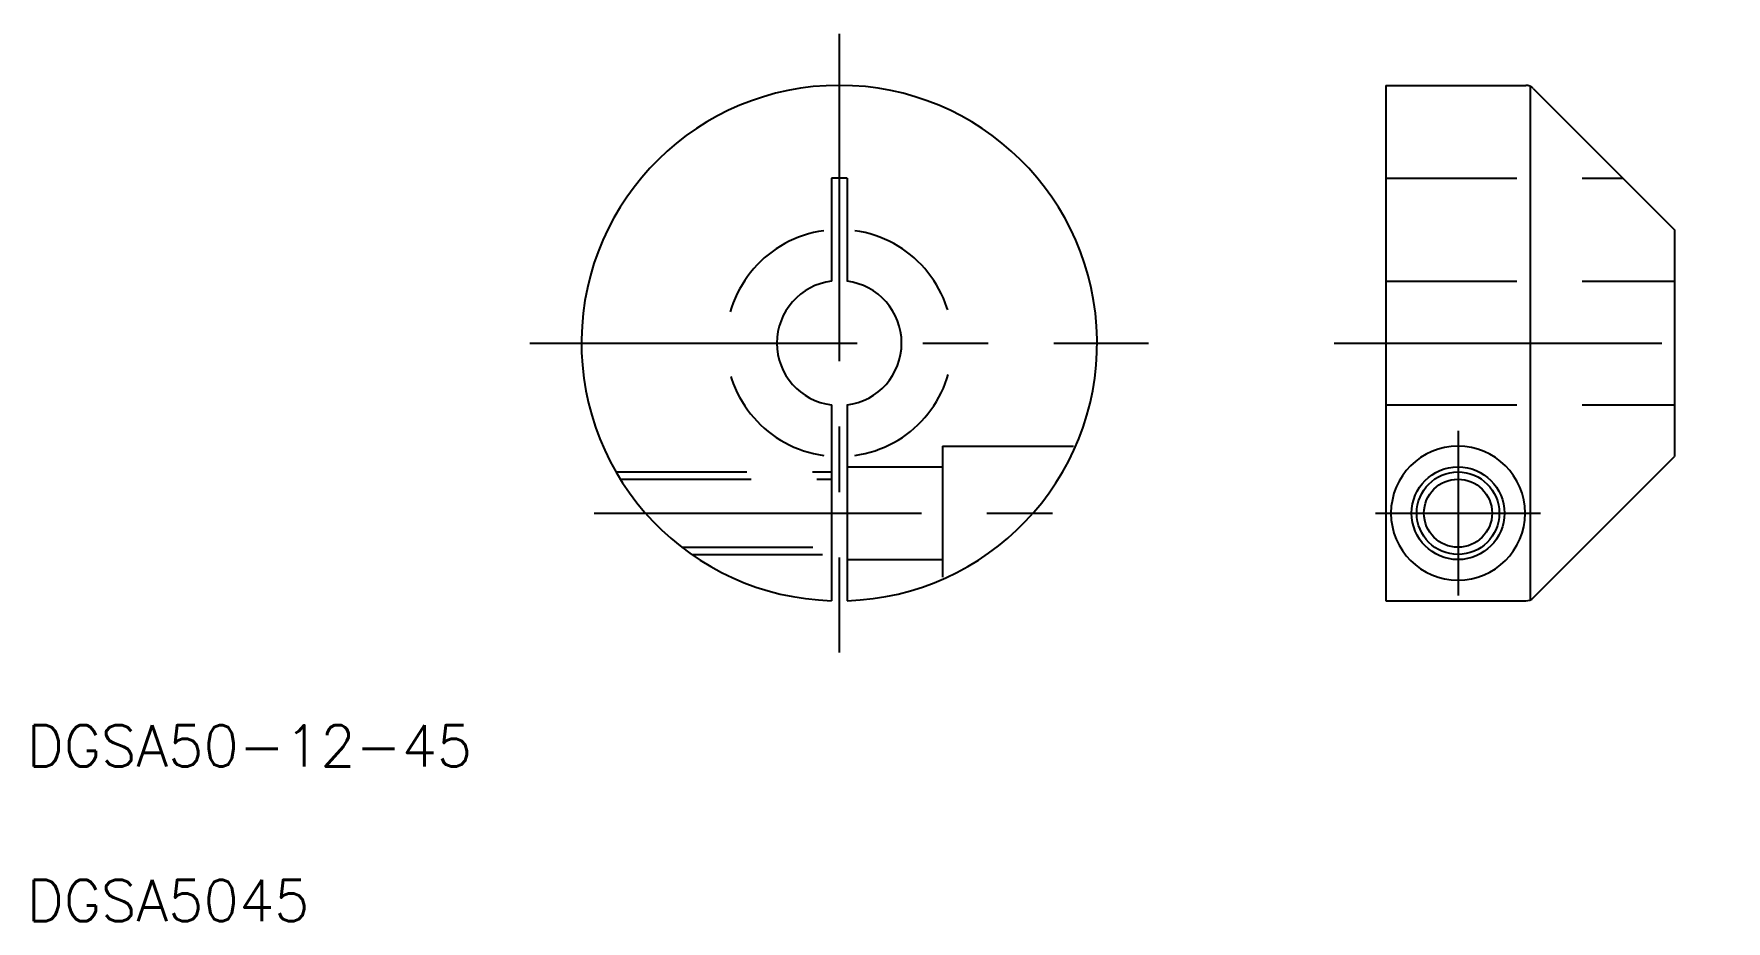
# Model space of a CAD drawing. Extents: x 13 to 177, y 51 to 137.
import ezdxf

# ---------------------------------------------------------------- set-up
doc = ezdxf.new("R2010")
doc.units = 0
doc.linetypes.add('CENTER', pattern=[50.8, 31.75, -6.35, 6.35, -6.35])
doc.linetypes.add('DASHED', pattern=[19.05, 12.7, -6.35])
doc.layers.get('0').update_dxf_attribs({"linetype": 'CONTINUOUS'})
doc.layers.add('CENTER', color=1, linetype='CENTER')
doc.styles.get("Standard").update_dxf_attribs({"font": 'txt.shx'})

msp = doc.modelspace()

# ---------------------------------------------------------------- linework, layer by layer
at = {"color": 7, "linetype": 'CONTINUOUS'}
for p, q in [((144.02, 132.26), (157.61, 132.26)), ((144.02, 132.26), (144.02, 82.26)), ((158.02, 132.17), (158.02, 82.35)), ((158.31, 131.96), (172.02, 118.26)), ((90.27, 123.26), (90.27, 113.26)), ((91.77, 123.26), (90.27, 123.26)), ((91.77, 123.26), (91.77, 113.26)), ((158.02, 119.71), (158.02, 119.71)), ((172.02, 118.26), (172.02, 96.26)), ((158.02, 107.26), (158.02, 107.26)), ((90.27, 101.26), (90.27, 82.27)), ((91.77, 101.26), (91.77, 82.27)), ((158.31, 82.55), (172.02, 96.26)), ((144.02, 82.26), (157.61, 82.26))]:
    msp.add_line(p, q, dxfattribs=at)
at = {"color": 3, "linetype": 'DASHED'}
for p, q in [((144.02, 123.26), (167.02, 123.26)), ((144.02, 113.26), (172.02, 113.26)), ((144.02, 101.26), (172.02, 101.26)), ((101.02, 97.26), (113.93, 97.26)), ((101.02, 97.26), (101.02, 84.34)), ((91.77, 95.26), (101.02, 95.26)), ((69.37, 94.76), (90.27, 94.76)), ((69.79, 94.06), (90.27, 94.06)), ((75.76, 87.46), (90.27, 87.46)), ((76.71, 86.76), (90.27, 86.76)), ((91.77, 86.26), (101.02, 86.26))]:
    msp.add_line(p, q, dxfattribs=at)
at = {"color": 7, "linetype": 'CONTINUOUS'}
for radius in [4.5, 3.3]:
    msp.add_circle((151.02, 90.76), radius, dxfattribs=at)
at = {"color": 3, "linetype": 'CONTINUOUS'}
msp.add_circle((151.02, 90.76), 4, dxfattribs=at)
at = {"color": 7, "linetype": 'CONTINUOUS'}
for centre, radius, start, end in [((91.02, 107.26), 25, 271.7191, 268.2809), ((157.61, 131.26), 1, 45, 90), ((91.02, 107.26), 6.05, 97.125, 262.875), ((91.02, 107.26), 6.05, 277.125, 82.875), ((151.02, 90.76), 6.5, 0, 180), ((151.02, 90.76), 6.5, 180, 0), ((157.61, 83.26), 1, 270, 315)]:
    msp.add_arc(centre, radius, start, end, dxfattribs=at)
at = {"color": 3, "linetype": 'DASHED'}
for start, end in [(97.8375, 262.1625), (277.8375, 82.1625)]:
    msp.add_arc((91.02, 107.26), 11, start, end, dxfattribs=at)
at = {"layer": 'CENTER', "color": 1, "linetype": 'CENTER'}
for p, q in [((91.02, 137.26), (91.02, 77.26)), ((61.02, 107.26), (121.02, 107.26)), ((139.02, 107.26), (177.02, 107.26)), ((151.02, 98.76), (151.02, 82.76)), ((67.24, 90.76), (114.8, 90.76)), ((143.02, 90.76), (159.02, 90.76))]:
    msp.add_line(p, q, dxfattribs=at)

# ---------------------------------------------------------------- texts
at = {"color": 7, "linetype": 'CONTINUOUS'}
for s, p in [('DGSA50-12-45', (12.23, 66.19)), ('DGSA5045', (12.23, 51.19))]:
    msp.add_text(s, height=4, dxfattribs=at).set_placement(p)

doc.saveas('drawing.dxf')
